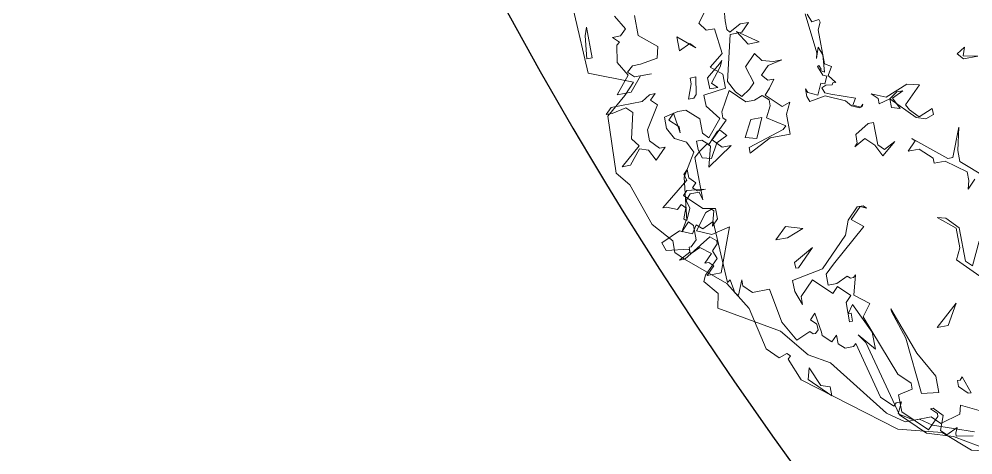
# Model space of a CAD drawing. Header units: millimetres. Extents: x 1418 to 1811, y 1796 to 1956.
# Drawn here: x 1473.09 to 1474.969, y 1836.066 to 1836.926 of the extents above; entities that cross this region are included whole.
import ezdxf

# ---------------------------------------------------------------- set-up
doc = ezdxf.new("R2010")
doc.units = ezdxf.units.MM
doc.layers.add('ARBRE', color=251, linetype='Continuous', lineweight=13)
doc.layers.add('VEGETAIS', color=3, linetype='Continuous')

# ---------------------------------------------------------------- blocks, each defined once
blk = doc.blocks.new('WMF26', base_point=(0, 0.001))
at = {"color": 85}
blk.add_lwpolyline([(9.28, -0.533), (9.419, -0.569), (9.732, -0.846), (10.255, -0.984), (11.302, -1.792), (11.412, -2.069), (11.376, -2.105), (11.412, -2.141), (11.514, -2.105), (11.652, -2.243), (11.761, -2.767), (11.973, -3.116), (12.424, -3.502), (12.525, -3.604), (12.525, -3.749), (12.736, -3.99), (12.911, -4.514), (13.05, -4.688), (13.02, -5.387), (12.772, -5.598), (12.635, -5.737), (13.158, -5.948), (13.223, -7.418)], dxfattribs=at)
at = {"color": 63}
for points in [[(9.342, -0.781), (9.83, -0.955), (9.974, -1.057), (10.15, -1.057), (10.353, -1.203), (10.913, -1.931), (11.161, -2.076), (11.438, -2.425), (12.136, -2.84), (12.099, -3.014), (12.245, -3.19), (12.209, -3.262), (12.034, -3.437), (12.071, -3.539), (11.998, -3.612), (11.998, -3.648), (12.071, -3.713), (12.421, -3.502), (12.486, -3.502), (12.346, -3.576), (12.346, -3.612), (12.624, -3.648), (12.66, -3.749), (12.421, -3.851), (12.274, -3.786), (12.209, -3.888), (12.136, -3.823), (11.998, -3.888), (11.962, -3.124), (11.925, -3.153), (11.895, -2.978), (11.859, -2.949), (11.787, -3.124), (11.787, -3.051), (11.685, -2.949), (11.474, -2.949), (11.401, -2.527), (11.263, -2.279), (11.088, -2.353), (11.052, -2.317), (11.023, -2.317), (10.986, -2.353), (10.986, -2.425), (11.052, -2.491), (10.986, -2.563), (10.95, -2.317), (10.95, -2.279), (10.848, -2.178), (10.776, -2.25), (10.776, -2.141), (10.703, -2.076), (10.601, -2.076), (10.564, -2.105), (10.389, -1.406), (10.252, -1.268), (10.216, -1.304), (10.15, -1.304), (10.216, -1.167), (10.04, -1.057), (9.83, -1.057), (9.728, -0.955), (9.48, -1.027), (9.451, -1.13), (9.029, -0.919)], [(9.555, -2.114), (9.272, -2.362), (9.417, -2.114), (9.555, -2.114), (9.555, -2.114)], [(9.068, -3.26), (9.068, -2.845), (8.995, -2.772), (8.857, -3.055)], [(8.93, -2.634), (9.169, -2.882), (9.104, -3.019), (9.104, -3.26), (9.308, -3.434), (9.205, -3.405), (9.068, -3.26), (9.068, -3.26)], [(12.071, -4.761), (12.136, -4.9), (12.274, -4.972), (12.346, -5.11), (12.346, -5.249), (12.173, -5.286), (12.071, -5.286), (11.925, -5.147), (11.925, -4.972), (11.859, -4.9), (11.685, -5.11), (11.823, -5.286), (11.823, -5.423), (11.547, -5.459), (11.547, -5.634), (11.685, -5.744), (11.511, -5.882), (11.547, -6.195), (11.648, -6.195), (11.722, -6.297), (11.474, -6.617)], [(11.372, -6.545), (11.401, -6.268), (11.401, -6.158), (11.372, -6.122), (11.227, -6.195), (11.125, -6.195), (11.227, -6.093), (11.372, -6.093), (11.511, -5.533), (11.438, -5.394), (11.372, -5.322), (11.263, -5.394), (11.197, -5.459), (11.263, -5.671), (11.125, -5.809), (11.052, -5.707), (10.913, -5.671), (10.812, -5.671), (10.986, -5.634), (11.088, -5.533), (11.023, -5.459), (10.95, -5.459), (11.023, -5.358), (11.088, -5.286), (10.913, -5.11), (10.812, -5.147), (10.877, -5.009), (10.877, -4.761), (11.125, -4.761), (11.401, -4.623), (11.401, -4.695), (10.95, -4.835), (10.913, -4.871), (11.125, -5.009), (11.052, -5.147), (11.052, -5.219), (11.125, -5.286), (11.227, -5.249), (11.335, -5.249), (11.511, -5.423), (11.648, -5.183), (11.648, -5.11), (11.612, -5.074), (11.823, -4.871), (11.722, -4.761), (11.612, -4.761), (11.925, -4.55), (11.859, -4.797), (11.895, -4.835), (11.998, -4.761), (12.071, -4.695), (12.071, -4.172), (12.099, -4.274), (12.209, -4.274), (12.274, -4.201), (12.245, -4.099), (12.31, -3.96), (12.245, -4.485), (12.071, -4.761), (12.071, -4.761)]]:
    blk.add_lwpolyline(points, dxfattribs=at)
at = {"color": 106}
for points in [[(9.607, -0.77), (9.92, -0.871), (10.204, -1.155), (10.444, -2.094), (10.517, -2.203), (10.342, -1.992), (10.342, -2.203), (10.517, -2.582), (10.59, -2.48), (10.553, -2.48), (10.553, -2.379), (10.59, -2.379), (10.59, -2.618), (10.517, -2.691), (10.655, -2.829), (10.728, -2.756), (10.939, -2.967), (11.114, -2.793), (11.114, -2.691), (11.179, -2.866), (11.179, -3.003), (10.794, -3.076), (10.444, -3.426), (10.379, -3.601), (10.24, -3.739), (10.168, -3.739), (10.132, -3.702), (10.204, -3.739), (10.342, -3.601), (10.204, -3.491), (10.655, -3.106), (10.765, -3.003), (10.765, -2.866), (10.655, -2.866), (10.517, -2.931), (10.481, -2.902), (10.444, -2.902), (10.415, -2.931), (10.481, -2.691), (10.306, -2.552), (10.415, -2.407), (10.132, -1.643), (9.993, -1.505), (9.993, -1.432), (10.168, -1.396), (10.168, -1.185), (9.891, -0.908), (9.746, -1.046), (9.746, -1.083), (9.819, -1.155), (9.783, -1.155), (9.68, -1.046), (9.746, -0.871), (9.68, -0.806), (9.542, -0.871), (9.571, -0.806), (9.571, -0.77), (9.368, -0.734)], [(9.192, -0.522), (9.607, -0.77), (9.607, -0.77)], [(9.433, -1.358), (9.433, -1.432), (9.397, -1.432), (9.368, -1.469), (9.295, -1.257), (9.331, -1.257), (9.433, -1.358), (9.433, -1.358)], [(9.956, -2.057), (10.066, -2.407), (10.066, -2.444), (9.855, -1.853), (9.68, -1.534), (9.68, -1.33), (9.891, -1.358), (9.956, -2.057), (9.956, -2.057)], [(11.179, -1.92), (11.078, -1.68), (10.968, -1.643), (10.968, -1.534), (11.216, -1.781), (11.179, -1.92), (11.179, -1.92)], [(11.114, -3.215), (10.866, -3.353), (11.078, -3.143), (11.114, -3.143), (11.114, -3.215), (11.114, -3.215)], [(12.091, -3.356), (12.143, -3.409), (12.191, -3.409), (12.091, -3.508), (12.217, -3.609), (12.317, -3.561), (12.342, -3.561), (12.342, -3.635), (12.317, -3.635), (12.243, -3.708), (12.243, -3.887), (12.295, -3.94), (12.396, -3.834), (12.317, -3.96), (12.342, -3.987), (12.295, -4.113), (12.342, -4.166), (12.396, -4.113), (12.522, -4.166), (12.57, -4.166), (12.217, -4.445), (12.243, -4.518), (12.191, -4.571), (12.191, -4.466), (12.117, -4.392), (12.169, -4.339), (12.117, -4.292), (12.017, -4.292), (12.243, -4.318), (12.295, -4.266), (12.091, -4.066), (11.939, -4.04), (11.939, -3.913), (12.017, -3.834), (11.965, -4.014), (11.991, -4.04), (12.065, -4.014), (12.217, -3.814), (12.043, -3.735), (11.812, -3.787), (12.017, -3.256), (12.191, -3.256), (12.091, -3.356), (12.091, -3.356)], [(8.77, -3.805), (8.873, -3.702), (8.844, -3.805), (8.844, -3.913), (9.084, -4.089), (9.221, -4.089), (9.221, -4.154), (9.368, -4.292), (9.505, -4.292), (9.397, -4.401), (9.433, -4.438), (9.047, -4.117), (8.982, -4.117), (8.844, -4.466), (8.909, -4.19), (8.909, -4.052), (8.632, -3.805)], [(11.143, -3.666), (10.939, -3.601), (11.143, -3.527), (11.288, -3.527), (11.143, -3.666), (11.143, -3.666)], [(9.993, -4.54), (10.132, -4.466), (10.095, -4.503), (10.095, -4.612), (9.92, -4.713), (9.855, -4.713), (9.855, -4.438), (9.783, -4.364), (9.644, -4.438), (9.819, -4.292), (9.891, -4.438), (9.993, -4.54), (9.993, -4.54)], [(9.607, -4.961), (9.746, -4.925), (9.746, -4.99), (9.819, -5.063), (9.644, -4.99), (9.368, -5.1), (9.221, -5.063), (9.433, -4.853), (9.397, -4.786), (9.295, -4.677), (9.12, -4.75), (9.12, -4.677), (9.221, -4.641), (9.331, -4.677), (9.607, -4.961), (9.607, -4.961)], [(12.016, -4.786), (12.016, -4.889), (11.951, -4.889), (11.877, -4.823), (11.74, -4.961), (11.703, -4.961), (11.638, -4.889), (11.776, -4.823), (11.877, -4.648), (11.987, -4.677), (12.016, -4.786), (12.016, -4.786)], [(12.714, -4.925), (12.86, -4.75), (12.962, -4.75), (12.714, -4.961), (12.787, -5.063), (12.714, -5.376), (12.787, -5.449), (12.962, -5.412), (13.035, -5.412), (12.962, -5.485), (12.576, -5.485), (12.475, -5.551), (12.402, -5.551), (12.475, -5.485), (12.402, -5.412), (12.576, -5.136), (12.576, -4.998), (12.475, -4.889), (12.402, -4.889), (12.54, -4.75), (12.612, -4.889), (12.714, -4.925), (12.714, -4.925)], [(9.607, -4.961), (9.505, -5.027), (9.433, -5.027), (9.571, -4.961), (9.505, -4.823), (9.607, -4.853), (9.607, -4.961), (9.607, -4.961)], [(11.317, -5.027), (11.179, -5.027), (11.288, -4.786), (11.426, -4.823), (11.317, -5.027), (11.317, -5.027)], [(10.428, -6.168), (10.378, -5.675), (10.394, -5.609), (10.347, -5.742), (10.31, -5.64), (10.327, -5.427), (10.38, -5.464), (10.362, -5.47), (10.38, -5.519), (10.398, -5.512), (10.356, -5.397), (10.308, -5.375), (10.35, -5.285), (10.397, -5.306), (10.461, -5.167), (10.575, -5.221), (10.594, -5.27), (10.595, -5.174), (10.57, -5.108), (10.372, -5.141), (10.143, -5.035), (10.08, -4.962), (9.989, -4.92), (9.955, -4.933), (9.943, -4.957), (9.972, -4.927), (10.063, -4.969), (10.016, -5.045), (10.301, -5.151), (10.371, -5.18), (10.395, -5.247), (10.343, -5.267), (10.265, -5.26), (10.253, -5.28), (10.235, -5.287), (10.217, -5.278), (10.29, -5.381), (10.231, -5.478), (10.309, -5.529), (10.307, -5.947), (10.265, -6.037), (10.278, -6.072), (10.368, -6.059), (10.405, -6.161)], [(12.3, -5.201), (12.227, -5.275), (12.191, -5.027), (12.191, -5.1), (12.3, -5.201), (12.3, -5.201)], [(8.698, -5.347), (8.596, -5.412), (8.632, -5.311), (8.458, -5.275), (8.632, -5.275), (8.698, -5.347), (8.698, -5.347)], [(11.951, -5.587), (11.951, -5.659), (11.877, -5.659), (11.913, -5.449), (11.951, -5.412), (12.016, -5.412), (11.951, -5.587), (11.951, -5.587)], [(11.74, -5.623), (11.565, -5.762), (11.529, -5.799), (11.565, -5.725), (11.703, -5.551), (11.638, -5.485), (11.74, -5.485), (11.74, -5.623), (11.74, -5.623)], [(12.686, -5.835), (12.787, -6.009), (12.751, -6.22), (12.714, -6.25), (12.787, -6.322), (12.686, -6.322), (12.612, -6.395), (12.714, -6.57)], [(12.475, -6.534), (12.475, -6.286), (12.263, -6.111), (12.3, -5.972), (12.511, -5.936), (12.612, -5.936), (12.686, -5.871), (12.612, -5.799), (12.402, -5.799), (12.54, -5.799), (12.686, -5.623), (12.86, -5.623), (12.686, -5.835), (12.686, -5.835)], [(11.288, -6.111), (11.041, -5.936), (11.179, -5.936), (11.288, -6.111), (11.288, -6.111)], [(12.016, -6.009), (12.016, -6.184), (11.812, -6.009), (11.877, -6.074), (12.016, -6.009), (12.016, -6.009)], [(13.142, -6.124), (13.112, -6.4), (13.076, -6.502), (13.076, -6.124), (13.142, -6.124), (13.142, -6.124)]]:
    blk.add_lwpolyline(points, dxfattribs=at)
blk = doc.blocks.new('T2_02')
at = {"xscale": 0.3499999999999943, "yscale": 0.3499999999999943, "zscale": 0.3499999999999943}
blk.add_blockref('WMF26', (-2.2399, 1.997), dxfattribs=at)

msp = doc.modelspace()

# ---------------------------------------------------------------- linework, layer by layer
at = {"layer": 'VEGETAIS'}
for points in [[(1489.2248, 1838.5989), (1485.1947, 1835.4551), (1481.1541, 1837.0435), (1477.7252, 1834.0348), (1473.504, 1839.0618), (1479.8711, 1839.0619), (1489.2248, 1838.5989)], [(1475.9613, 1833.8989), (1471.8823, 1835.8954), (1472.2753, 1833.0954), (1477.6042, 1832.2709), (1475.9613, 1833.8989)]]:
    msp.add_spline(points, degree=3, dxfattribs=at)

# ---------------------------------------------------------------- block references
at = {"layer": 'ARBRE', "xscale": 0.4621142716754233, "yscale": 0.4621142716754233, "zscale": 0.4621142716754233, "rotation": 190.6551472559353}
msp.add_blockref('T2_02', (1475.2927, 1836.9828), dxfattribs=at)

doc.saveas('drawing.dxf')
